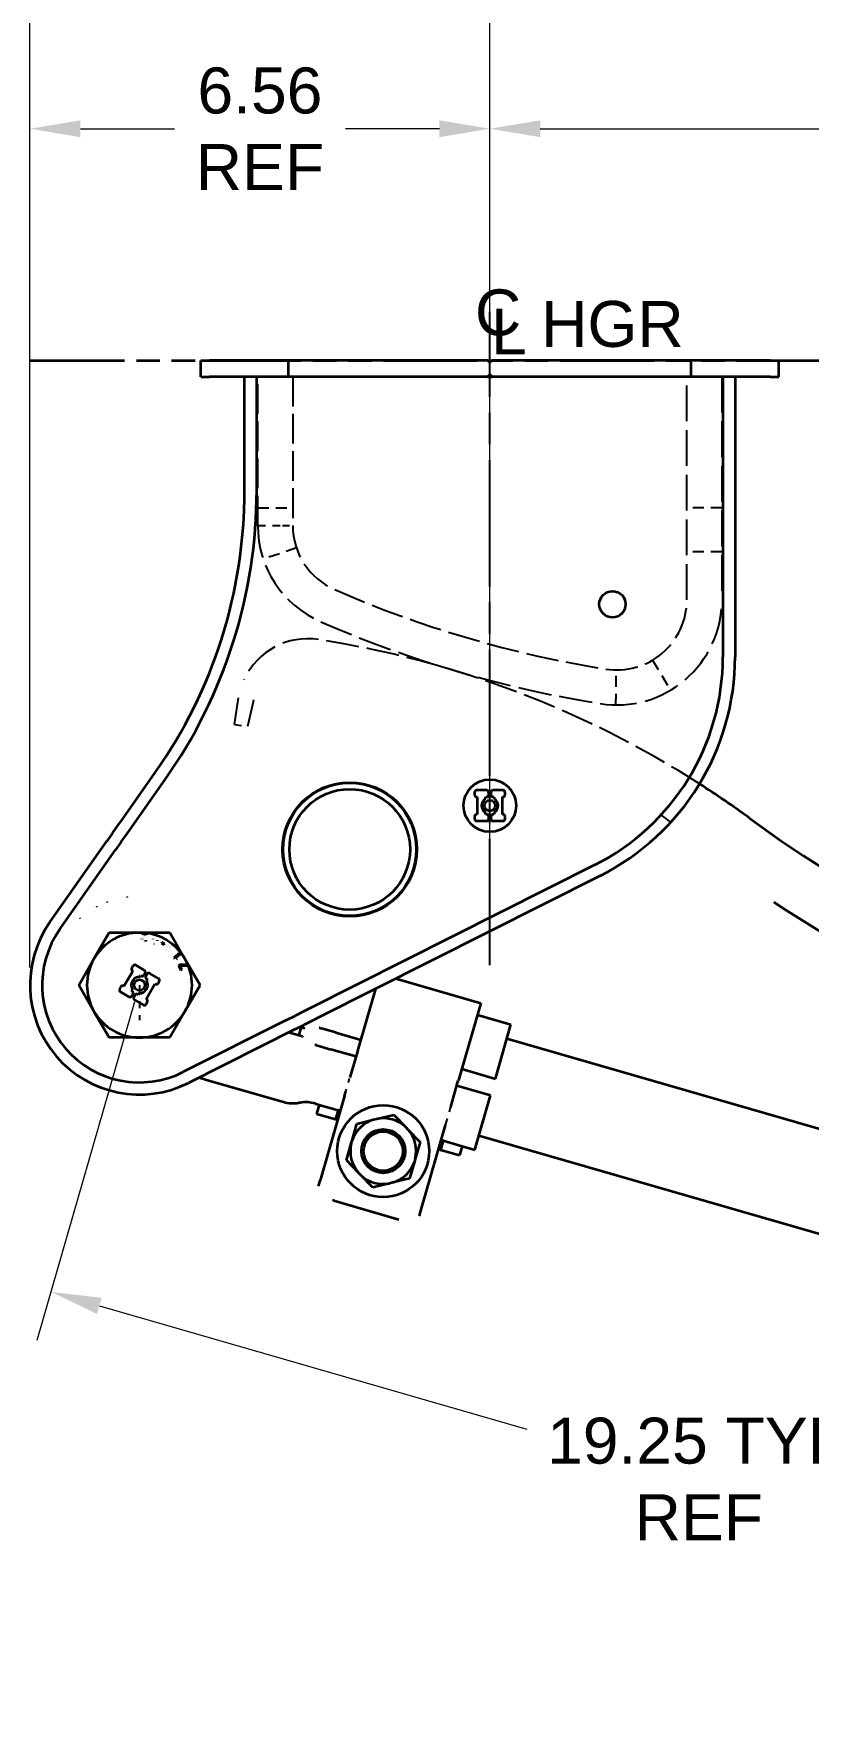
# Model space of a CAD drawing. Header units: inches. Extents: x 0 to 133, y 0 to 86.
# Drawn here: x 18.57 to 29.63, y 48.49 to 72.49 of the extents above; entities that cross this region are included whole.
import ezdxf

# ---------------------------------------------------------------- set-up
doc = ezdxf.new("R2010")
doc.units = ezdxf.units.IN
doc.header["$LTSCALE"] = 4
doc.header["$MEASUREMENT"] = 0
for name, pattern in [('CHAIN', [0.7087, 0.4724, -0.0591, 0.1181, -0.0591]), ('DASHED', [0.2067, 0.1654, -0.0413]), ('DOUBLE_DASH_CHAIN', [1.2403, 0.6614, -0.0827, 0.1654, -0.0827, 0.1654, -0.0827])]:
    doc.linetypes.add(name, pattern=pattern)
for name, color, linetype, lineweight in [('Center Mark(Hutchens)', 7, 'Continuous', 25), ('Centerline(Hutchens)', 7, 'Continuous', 25), ('Dimensions(Hutchens)', 7, 'Continuous', 25), ('Hidden Edges(Hutchens)', 7, 'DASHED', 25), ('Phantom Lines(Hutchens)', 7, 'DOUBLE_DASH_CHAIN', 70), ('Symbols(Hutchens)', 7, 'Continuous', 25), ('Visible Edges(Hutchens)', 7, 'Continuous', 35)]:
    doc.layers.add(name, color=color, linetype=linetype, lineweight=lineweight)
doc.styles.add('Hutchens .164', font='ARIAL.TTF')
doc.dimstyles.new('HUTCHENS STD DIM X.XX', dxfattribs={"dimscale": 4, "dimtxt": 0.164, "dimasz": 0.18, "dimexe": 0.18, "dimexo": 0.0625, "dimgap": 0.09, "dimtad": 0, "dimtih": 1, "dimtoh": 1, "dimrnd": 1e-08, "dimzin": 4, "dimdsep": 46, "dimtxsty": 'Hutchens .164', "dimcen": 0.09, "dimclrd": 211, "dimclre": 211, "dimclrt": 7, "dimadec": 0, "dimazin": 1, "dimtfac": 0.762195, "dimtofl": 0, "dimtmove": 0, "dimatfit": 3, "dimfxl": 0, "dimtolj": 1, "dimtzin": 0, "dimlwd": 9, "dimlwe": 9, "dimarcsym": 0})

# ---------------------------------------------------------------- blocks, each defined once
blk = doc.blocks.new('*D29')
at = {"layer": 'Defpoints', "color": 0, "linetype": 'Continuous'}
for p in [(20.082, 58.906), (38.576, 53.565), (37.311, 49.184)]:
    blk.add_point(p, dxfattribs=at)
at = {"layer": 'Dimensions(Hutchens)', "color": 211, "linetype": 'Continuous', "lineweight": 9}
for p, q in [((20.013, 58.665), (18.617, 53.833)), ((19.509, 54.325), (25.609, 52.563)), ((38.507, 53.325), (37.111, 48.492)), ((36.619, 49.384), (30.519, 51.145))]:
    blk.add_line(p, q, dxfattribs=at)
at = {"layer": 'Dimensions(Hutchens)', "color": 211, "linetype": 'Continuous'}
for points in [[(19.542, 54.44), (19.475, 54.21), (18.817, 54.525)], [(36.653, 49.499), (36.586, 49.268), (37.311, 49.184)]]:
    blk.add_solid(points, dxfattribs=at)
at = {"layer": 'Dimensions(Hutchens)', "color": 7, "linetype": 'Continuous', "lineweight": 9, "insert": (28.064, 51.854), "char_height": 0.656, "attachment_point": 5, "style": 'Hutchens .164'}
blk.add_mtext('\\A1;19.25 TYP\\PREF', dxfattribs=at)
blk = doc.blocks.new('*D35')
at = {"layer": 'Defpoints', "color": 0, "linetype": 'Continuous'}
for p in [(68.582, 73.346), (68.582, 68.786), (25.082, 68.517)]:
    blk.add_point(p, dxfattribs=at)
at = {"layer": 'Dimensions(Hutchens)', "color": 211, "linetype": 'Continuous', "lineweight": 9}
for p, q in [((25.082, 68.767), (25.082, 74.066)), ((68.582, 69.036), (68.582, 74.066)), ((25.802, 73.346), (45.353, 73.346)), ((67.862, 73.346), (48.311, 73.346))]:
    blk.add_line(p, q, dxfattribs=at)
at = {"layer": 'Dimensions(Hutchens)', "color": 211, "linetype": 'Continuous'}
for points in [[(25.802, 73.466), (25.802, 73.226), (25.082, 73.346)], [(67.862, 73.466), (67.862, 73.226), (68.582, 73.346)]]:
    blk.add_solid(points, dxfattribs=at)
at = {"layer": 'Dimensions(Hutchens)', "color": 7, "linetype": 'Continuous', "lineweight": 9, "insert": (46.832, 73.346), "char_height": 0.656, "attachment_point": 5, "style": 'Hutchens .164'}
blk.add_mtext('\\A1;43.50\\PTYP', dxfattribs=at)
blk = doc.blocks.new('*D36')
at = {"layer": 'Defpoints', "color": 0, "linetype": 'Continuous'}
for p in [(43.929, 71.133), (25.082, 68.517), (43.929, 61.04)]:
    blk.add_point(p, dxfattribs=at)
at = {"layer": 'Dimensions(Hutchens)', "color": 211, "linetype": 'Continuous', "lineweight": 9}
for p, q in [((25.082, 68.767), (25.082, 71.853)), ((43.929, 61.29), (43.929, 71.853)), ((25.802, 71.133), (32.862, 71.133)), ((43.209, 71.133), (35.731, 71.133))]:
    blk.add_line(p, q, dxfattribs=at)
at = {"layer": 'Dimensions(Hutchens)', "color": 211, "linetype": 'Continuous'}
for points in [[(25.802, 71.253), (25.802, 71.013), (25.082, 71.133)], [(43.209, 71.253), (43.209, 71.013), (43.929, 71.133)]]:
    blk.add_solid(points, dxfattribs=at)
at = {"layer": 'Dimensions(Hutchens)', "color": 7, "linetype": 'Continuous', "lineweight": 9, "insert": (34.297, 71.133), "char_height": 0.656, "attachment_point": 5, "style": 'Hutchens .164'}
blk.add_mtext('\\A1;19.00\\PREF', dxfattribs=at)
blk = doc.blocks.new('*D37')
at = {"layer": 'Defpoints', "color": 0, "linetype": 'Continuous'}
for p in [(18.519, 71.133), (25.082, 59.189), (18.519, 58.906)]:
    blk.add_point(p, dxfattribs=at)
at = {"layer": 'Dimensions(Hutchens)', "color": 211, "linetype": 'Continuous', "lineweight": 9}
for p, q in [((18.519, 59.156), (18.519, 71.853)), ((25.082, 59.439), (25.082, 71.853)), ((19.239, 71.133), (20.581, 71.133)), ((24.362, 71.133), (23.02, 71.133))]:
    blk.add_line(p, q, dxfattribs=at)
at = {"layer": 'Dimensions(Hutchens)', "color": 211, "linetype": 'Continuous'}
for points in [[(19.239, 71.253), (19.239, 71.013), (18.519, 71.133)], [(24.362, 71.253), (24.362, 71.013), (25.082, 71.133)]]:
    blk.add_solid(points, dxfattribs=at)
at = {"layer": 'Dimensions(Hutchens)', "color": 7, "linetype": 'Continuous', "lineweight": 9, "insert": (21.801, 71.133), "char_height": 0.656, "attachment_point": 5, "style": 'Hutchens .164'}
blk.add_mtext('\\A1;6.56\\PREF', dxfattribs=at)
blk = doc.blocks.new('*D39')
at = {"layer": 'Defpoints', "color": 0, "linetype": 'Continuous'}
for p in [(18.519, 76.553), (118.519, 64.393), (18.519, 58.906)]:
    blk.add_point(p, dxfattribs=at)
at = {"layer": 'Dimensions(Hutchens)', "color": 211, "linetype": 'Continuous', "lineweight": 9}
for p, q in [((18.519, 59.156), (18.519, 77.273)), ((118.519, 64.643), (118.519, 77.273)), ((19.239, 76.553), (62.809, 76.553)), ((117.799, 76.553), (74.229, 76.553))]:
    blk.add_line(p, q, dxfattribs=at)
at = {"layer": 'Dimensions(Hutchens)', "color": 211, "linetype": 'Continuous'}
for points in [[(19.239, 76.673), (19.239, 76.433), (18.519, 76.553)], [(117.799, 76.673), (117.799, 76.433), (118.519, 76.553)]]:
    blk.add_solid(points, dxfattribs=at)
at = {"layer": 'Dimensions(Hutchens)', "color": 7, "linetype": 'Continuous', "lineweight": 9, "insert": (68.519, 76.553), "char_height": 0.656, "attachment_point": 5, "style": 'Hutchens .164'}
blk.add_mtext('\\A1;100.00 REC CLEARANCE', dxfattribs=at)
blk = doc.blocks.new('CL HGR')
at = {"layer": 'Symbols(Hutchens)', "color": 7, "char_height": 0.164, "attachment_point": 5, "style": 'Hutchens .164'}
for s, insert in [('C', (0.0294, -0.0028)), ('L', (0.068, -0.0698)), ('HGR', (0.4373, -0.044))]:
    blk.add_mtext(s, dxfattribs=dict(at, insert=insert))

msp = doc.modelspace()

# ---------------------------------------------------------------- linework, layer by layer
at = {"layer": 'Center Mark(Hutchens)', "linetype": 'CHAIN', "ltscale": 0.069341}
msp.add_line((20.0819, 58.9056), (20.0819, 58.4056), dxfattribs=at)
at = {"layer": 'Centerline(Hutchens)', "linetype": 'CHAIN', "ltscale": 0.954115}
msp.add_line((25.0819, 59.1895), (25.0819, 68.5174), dxfattribs=at)
at = {"layer": 'Hidden Edges(Hutchens)', "ltscale": 0.642537}
for p, q in [((21.7694, 65.4681), (21.7694, 67.5931)), ((22.2694, 67.5931), (22.2694, 65.4681))]:
    msp.add_line(p, q, dxfattribs=at)
at = {"layer": 'Hidden Edges(Hutchens)', "ltscale": 0.771045}
for p, q in [((27.8944, 64.4056), (27.8944, 67.5931)), ((28.3944, 67.5931), (28.3944, 64.4056))]:
    msp.add_line(p, q, dxfattribs=at)
at = {"layer": 'Hidden Edges(Hutchens)', "ltscale": 0.237987}
for p, q in [((21.7694, 65.7181), (22.2694, 65.7181)), ((28.3944, 65.7181), (27.8944, 65.7181)), ((22.3224, 65.1471), (21.8488, 64.9866)), ((28.3944, 65.0931), (27.8944, 65.0931)), ((26.8815, 62.9056), (26.8858, 63.4056)), ((27.4051, 63.5458), (27.6605, 63.1159))]:
    msp.add_line(p, q, dxfattribs=at)
at = {"layer": 'Hidden Edges(Hutchens)', "ltscale": 0.167719}
msp.add_line((21.7694, 65.4681), (22.1219, 65.4681), dxfattribs=at)
at = {"layer": 'Hidden Edges(Hutchens)', "ltscale": 0.070168}
msp.add_line((22.1219, 65.4681), (22.2694, 65.4681), dxfattribs=at)
at = {"layer": 'Hidden Edges(Hutchens)', "ltscale": 0.761943}
msp.add_line((21.437, 62.6282), (21.4957, 63.0076), dxfattribs=at)
at = {"layer": 'Hidden Edges(Hutchens)', "ltscale": 0.758107}
msp.add_line((21.7071, 62.971), (21.6248, 62.5992), dxfattribs=at)
at = {"layer": 'Hidden Edges(Hutchens)', "ltscale": 0.090384}
msp.add_line((21.437, 62.6282), (21.6248, 62.5992), dxfattribs=at)
at = {"layer": 'Hidden Edges(Hutchens)', "ltscale": 0.007043}
for p, q in [((19.4791, 60.0177), (19.4719, 60.0309)), ((19.617, 60.0982), (19.6224, 60.0842)), ((19.9017, 60.1728), (19.9038, 60.158)), ((19.241, 59.8506), (19.231, 59.8618))]:
    msp.add_line(p, q, dxfattribs=at)
at = {"layer": 'Hidden Edges(Hutchens)', "ltscale": 0.125298}
for p, q in [((23.0074, 57.322), (23.0804, 57.5748)), ((24.4485, 56.9058), (24.5216, 57.1586))]:
    msp.add_line(p, q, dxfattribs=at)
at = {"layer": 'Hidden Edges(Hutchens)', "ltscale": 0.005895}
msp.add_line((24.5216, 57.1586), (24.5244, 57.1686), dxfattribs=at)
at = {"layer": 'Hidden Edges(Hutchens)', "ltscale": 1.90448e-05}
for p, q in [((22.9087, 56.9802), (22.909, 56.9801)), ((22.9464, 57.1098), (22.9462, 57.1099))]:
    msp.add_line(p, q, dxfattribs=at)
at = {"layer": 'Hidden Edges(Hutchens)', "ltscale": 0.203564, "flags": 128}
msp.add_lwpolyline([(21.5778, 63.2753), (21.5725, 63.2637)], dxfattribs=at)
at = {"layer": 'Hidden Edges(Hutchens)', "ltscale": 0.003079, "flags": 128}
msp.add_lwpolyline([(21.7082, 62.9748), (21.7081, 62.9746)], dxfattribs=at)
at = {"layer": 'Hidden Edges(Hutchens)', "ltscale": 0.179485, "flags": 128}
msp.add_lwpolyline([(21.7082, 62.9748), (21.7099, 62.981)], dxfattribs=at)
at = {"layer": 'Hidden Edges(Hutchens)', "ltscale": 0.723916, "flags": 128}
msp.add_lwpolyline([(27.6668, 61.2333), (27.5302, 61.3333)], dxfattribs=at)
at = {"layer": 'Hidden Edges(Hutchens)', "ltscale": 0.700508}
for radius in [1.5, 1]:
    msp.add_arc((23.2694, 65.4681), radius, 180, 246.36914, dxfattribs=at)
at = {"layer": 'Hidden Edges(Hutchens)', "ltscale": 0.698453}
msp.add_arc((29.232, 79.0958), 15.875, 246.36914, 260.95878, dxfattribs=at)
at = {"layer": 'Hidden Edges(Hutchens)', "ltscale": 0.784015}
msp.add_arc((26.8944, 64.4056), 1.5, 260.95878, 0, dxfattribs=at)
at = {"layer": 'Hidden Edges(Hutchens)', "ltscale": 0.696902}
msp.add_arc((26.8944, 64.4056), 1, 260.95878, 0, dxfattribs=at)
at = {"layer": 'Hidden Edges(Hutchens)', "ltscale": 0.720451}
msp.add_arc((29.232, 79.0958), 16.375, 246.36914, 260.95878, dxfattribs=at)
at = {"layer": 'Hidden Edges(Hutchens)', "ltscale": 0.7777}
msp.add_arc((22.4833, 62.851), 1, 81.20954, 154.89213, dxfattribs=at)
at = {"layer": 'Hidden Edges(Hutchens)', "ltscale": 0.708568}
msp.add_arc((20.492, 49.974), 14.03, 57.28452, 81.20925, dxfattribs=at)
at = {"layer": 'Phantom Lines(Hutchens)', "lineweight": 35, "ltscale": 0.507841}
msp.add_line((16.0061, 67.8251), (121.8251, 67.8251), dxfattribs=at)
at = {"layer": 'Visible Edges(Hutchens)'}
for p, q in [((20.9569, 67.8251), (21.0819, 67.8251)), ((20.9569, 67.5931), (20.9569, 67.8251)), ((22.2069, 67.8251), (21.0819, 67.8251)), ((22.5819, 67.8251), (22.2069, 67.8251)), ((22.2069, 67.5931), (22.2069, 67.8251)), ((25.0507, 67.8251), (22.5819, 67.8251)), ((25.0819, 67.7938), (25.0507, 67.8251)), ((25.0507, 67.8251), (25.1132, 67.8251)), ((25.1132, 67.8251), (25.0819, 67.7938)), ((27.5819, 67.8251), (25.1132, 67.8251)), ((27.9569, 67.8251), (27.5819, 67.8251)), ((29.0819, 67.8251), (27.9569, 67.8251)), ((27.9569, 67.5931), (27.9569, 67.8251)), ((29.0819, 67.8251), (29.2069, 67.8251)), ((29.2069, 67.5931), (29.2069, 67.8251)), ((20.9569, 67.5931), (21.0819, 67.5931)), ((22.2069, 67.5931), (21.0819, 67.5931)), ((21.5819, 65.9681), (21.5819, 67.5931)), ((21.7549, 65.9681), (21.7549, 67.5931)), ((22.5819, 67.5931), (22.2069, 67.5931)), ((25.0507, 67.5931), (22.5819, 67.5931)), ((25.0507, 67.5931), (25.0819, 67.6243)), ((25.0507, 67.5931), (25.1132, 67.5931)), ((25.0819, 67.6243), (25.1132, 67.5931)), ((27.5819, 67.5931), (25.1132, 67.5931)), ((27.9569, 67.5931), (27.5819, 67.5931)), ((29.0819, 67.5931), (27.9569, 67.5931)), ((28.4089, 67.5931), (28.4089, 63.5931)), ((28.5819, 67.5931), (28.5819, 63.5931)), ((29.0819, 67.5931), (29.2069, 67.5931)), ((19.8185, 61.2461), (20.3064, 61.9393)), ((19.9427, 61.122), (20.4478, 61.8397)), ((25.0351, 61.6868), (24.8944, 61.6868)), ((25.2694, 61.6868), (25.1288, 61.6868)), ((24.8632, 61.6556), (24.8632, 61.6243)), ((24.8944, 61.5931), (24.8991, 61.5931)), ((24.8991, 61.5931), (24.8991, 61.3431)), ((25.0241, 61.5931), (25.0351, 61.5931)), ((25.0241, 61.5866), (25.0241, 61.5931)), ((25.0663, 61.6243), (25.0663, 61.6556)), ((25.0976, 61.6556), (25.0976, 61.6243)), ((25.1288, 61.5931), (25.1398, 61.5931)), ((25.1398, 61.5931), (25.1398, 61.5866)), ((25.2648, 61.3431), (25.2648, 61.5931)), ((25.2648, 61.5931), (25.2694, 61.5931)), ((25.3007, 61.6243), (25.3007, 61.6556)), ((19.7848, 61.1983), (19.8185, 61.2461)), ((24.8632, 61.3118), (24.8632, 61.2806)), ((24.8991, 61.3431), (24.8944, 61.3431)), ((24.8944, 61.2493), (25.0351, 61.2493)), ((25.0241, 61.3431), (25.0241, 61.3496)), ((25.0351, 61.3431), (25.0241, 61.3431)), ((25.0663, 61.2806), (25.0663, 61.3118)), ((25.0976, 61.3118), (25.0976, 61.2806)), ((25.1398, 61.3431), (25.1288, 61.3431)), ((25.1288, 61.2493), (25.2694, 61.2493)), ((25.1398, 61.3496), (25.1398, 61.3431)), ((25.2694, 61.3431), (25.2648, 61.3431)), ((25.3007, 61.2806), (25.3007, 61.3118)), ((18.8042, 59.8049), (19.6177, 60.9608)), ((19.698, 61.0749), (19.6177, 60.9608)), ((19.698, 61.0749), (19.7848, 61.1983)), ((19.8222, 60.9508), (19.909, 61.0741)), ((19.909, 61.0741), (19.9427, 61.122)), ((18.9456, 59.7053), (19.7419, 60.8366)), ((19.8222, 60.9508), (19.7419, 60.8366)), ((26.5784, 60.6216), (22.498, 58.5666)), ((26.6563, 60.4671), (22.6268, 58.4378)), ((19.4324, 59.2806), (19.6489, 59.6556)), ((19.6489, 59.6556), (20.0819, 59.6556)), ((20.0819, 59.6556), (20.515, 59.6556)), ((20.12, 59.6537), (20.1176, 59.64)), ((20.1176, 59.64), (20.1756, 59.6297)), ((20.1928, 59.6408), (20.12, 59.6537)), ((20.1703, 59.5277), (20.1733, 59.5445)), ((20.1733, 59.5445), (20.1724, 59.5447)), ((20.1899, 59.6241), (20.1928, 59.6408)), ((20.4016, 59.5188), (20.3943, 59.5062)), ((20.4409, 59.4961), (20.4016, 59.5188)), ((20.515, 59.6556), (20.7315, 59.2806)), ((19.2159, 58.9056), (19.4324, 59.2806)), ((20.3943, 59.5062), (20.4336, 59.4835)), ((20.4336, 59.4835), (20.4409, 59.4961)), ((20.5519, 59.466), (20.5525, 59.4655)), ((20.5525, 59.4655), (20.5614, 59.4782)), ((20.6556, 59.3641), (20.5728, 59.2946)), ((20.5728, 59.2946), (20.5808, 59.2851)), ((20.6039, 59.3006), (20.6656, 59.3523)), ((20.6179, 59.2839), (20.6039, 59.3006)), ((20.6095, 59.2768), (20.6179, 59.2839)), ((20.6513, 59.3883), (20.6419, 59.3804)), ((20.6419, 59.3804), (20.6556, 59.3641)), ((20.6889, 59.3434), (20.6513, 59.3883)), ((20.6656, 59.3523), (20.6796, 59.3356)), ((20.6796, 59.3356), (20.6889, 59.3434)), ((20.7315, 59.2806), (20.948, 58.9056)), ((19.9865, 59.1059), (19.8608, 58.8881)), ((19.9862, 59.1773), (19.971, 59.1509)), ((19.9824, 59.1082), (19.9865, 59.1059)), ((20.1507, 59.1185), (20.0289, 59.1888)), ((20.0828, 59.0226), (20.0948, 59.0434)), ((20.0948, 59.0434), (20.1042, 59.0379)), ((20.1469, 59.0494), (20.1622, 59.0758)), ((20.1892, 59.0601), (20.174, 59.0337)), ((20.3537, 59.0013), (20.2319, 59.0716)), ((20.652, 59.1956), (20.6364, 59.1866)), ((20.6364, 59.1866), (20.6744, 59.1207)), ((20.7663, 59.2016), (20.652, 59.1956)), ((20.6557, 59.1814), (20.7748, 59.1868)), ((20.6867, 59.1277), (20.6557, 59.1814)), ((20.6744, 59.1207), (20.6867, 59.1277)), ((20.7748, 59.1868), (20.7663, 59.2016)), ((19.4324, 58.5306), (19.2159, 58.9056)), ((19.814, 58.879), (19.7987, 58.8526)), ((19.8102, 58.8099), (19.932, 58.7396)), ((19.8608, 58.8881), (19.8567, 58.8904)), ((19.9691, 58.8256), (19.981, 58.8463)), ((19.9785, 58.8201), (19.9691, 58.8256)), ((20.1773, 58.7053), (20.3031, 58.9231)), ((20.1948, 58.9856), (20.1828, 58.9648)), ((20.1854, 58.991), (20.1948, 58.9856)), ((20.3031, 58.9231), (20.3072, 58.9207)), ((20.3499, 58.9322), (20.3651, 58.9586)), ((20.948, 58.9056), (20.7315, 58.5306)), ((23.4493, 58.852), (23.1931, 57.9649)), ((23.7392, 58.998), (24.9516, 58.6479)), ((19.9747, 58.751), (19.9899, 58.7774)), ((20.017, 58.7618), (20.0017, 58.7354)), ((20.0132, 58.6927), (20.1349, 58.6224)), ((20.0691, 58.7678), (20.0597, 58.7732)), ((20.0811, 58.7886), (20.0691, 58.7678)), ((20.1814, 58.7029), (20.1773, 58.7053)), ((20.1776, 58.6338), (20.1929, 58.6602)), ((22.498, 58.5666), (22.4438, 58.5393)), ((24.9516, 58.6479), (24.6342, 57.5487)), ((19.6489, 58.1556), (19.4324, 58.5306)), ((20.7315, 58.5306), (20.515, 58.1556)), ((22.1747, 58.4038), (20.7069, 57.6646)), ((22.1747, 58.4038), (22.3041, 58.4689)), ((22.3035, 58.275), (22.4329, 58.3401)), ((22.4438, 58.5393), (22.3041, 58.4689)), ((22.5726, 58.4105), (22.4329, 58.3401)), ((22.6268, 58.4378), (22.5726, 58.4105)), ((24.9036, 58.4817), (25.384, 58.343)), ((25.1605, 57.5691), (25.384, 58.343)), ((20.0819, 58.1556), (19.6489, 58.1556)), ((20.515, 58.1556), (20.0819, 58.1556)), ((22.3035, 58.275), (20.7848, 57.5101)), ((22.4064, 58.1693), (22.2076, 58.2267)), ((22.2334, 58.2192), (22.2403, 58.2431)), ((22.3881, 58.3046), (22.3535, 58.1846)), ((22.3718, 58.3094), (22.4411, 58.2894)), ((22.6615, 58.2908), (22.6532, 58.2932)), ((22.6615, 58.2908), (22.6795, 58.2856)), ((22.8826, 58.2269), (22.6795, 58.2856)), ((22.8826, 58.2269), (23.239, 58.124)), ((25.3256, 58.1407), (33.7321, 55.7131)), ((22.5838, 58.053), (22.5921, 58.0506)), ((22.6102, 58.0454), (22.5921, 58.0506)), ((22.6102, 58.0454), (22.8132, 57.9867)), ((23.1697, 57.8838), (22.8132, 57.9867)), ((23.191, 57.9576), (23.0833, 57.5847)), ((23.1931, 57.9649), (23.191, 57.9576)), ((24.6801, 57.7078), (25.1605, 57.5691)), ((20.9328, 57.5846), (21.0866, 57.5402)), ((21.0866, 57.5402), (22.1371, 57.2369)), ((24.5244, 57.1686), (24.6321, 57.5415)), ((25.0912, 57.3289), (24.6108, 57.4676)), ((24.6342, 57.5487), (24.6321, 57.5415)), ((22.3737, 57.2265), (22.3532, 57.2233)), ((22.5898, 57.2128), (22.6462, 57.1965)), ((22.6462, 57.1965), (22.6087, 57.0668)), ((22.6462, 57.1965), (22.9164, 57.1185)), ((23.0074, 57.322), (22.6591, 56.1157)), ((24.8677, 56.555), (25.0912, 57.3289)), ((22.6087, 57.0668), (22.879, 56.9888)), ((22.9164, 57.1185), (22.879, 56.9888)), ((22.879, 56.9888), (22.9087, 56.9802)), ((22.9462, 57.1099), (22.9164, 57.1185)), ((23.1162, 56.6858), (23.1853, 56.9251)), ((23.1853, 56.9251), (23.4271, 56.9849)), ((23.4271, 56.9849), (23.4692, 56.9953)), ((23.4692, 56.9953), (23.711, 57.0551)), ((23.711, 57.0551), (23.8837, 56.8756)), ((24.1002, 55.6995), (24.4485, 56.9058)), ((23.0351, 56.4048), (23.1042, 56.6441)), ((23.1042, 56.6441), (23.1162, 56.6858)), ((23.8837, 56.8756), (23.9138, 56.8444)), ((23.9138, 56.8444), (24.0865, 56.6649)), ((24.0865, 56.6649), (24.0174, 56.4255)), ((24.4176, 56.685), (24.3801, 56.5553)), ((24.3873, 56.6938), (24.3875, 56.6937)), ((24.4176, 56.685), (24.3875, 56.6937)), ((24.4176, 56.685), (24.6878, 56.607)), ((24.9261, 56.7573), (33.3326, 54.3296)), ((23.2078, 56.2253), (23.0351, 56.4048)), ((24.0174, 56.4255), (24.0053, 56.3839)), ((24.3498, 56.5641), (24.3501, 56.564)), ((24.3501, 56.564), (24.3801, 56.5553)), ((24.3801, 56.5553), (24.6503, 56.4773)), ((24.6878, 56.607), (24.6503, 56.4773)), ((24.6878, 56.607), (24.8677, 56.555)), ((23.2378, 56.1941), (23.2078, 56.2253)), ((23.4105, 56.0145), (23.2378, 56.1941)), ((24.0053, 56.3839), (23.9362, 56.1446)), ((22.6352, 56.0328), (22.6591, 56.1157)), ((23.6523, 56.0744), (23.4105, 56.0145)), ((23.6944, 56.0848), (23.6523, 56.0744)), ((23.9362, 56.1446), (23.6944, 56.0848)), ((22.8537, 55.8283), (23.7823, 55.5601)), ((24.0763, 55.6167), (24.1002, 55.6995))]:
    msp.add_line(p, q, dxfattribs=at)
at = {"layer": 'Visible Edges(Hutchens)', "flags": 128}
for points in [[(29.1498, 60.0784), (29.1375, 60.0879)], [(20.1093, 59.5646), (20.109, 59.5625)], [(20.1196, 59.5872), (20.1191, 59.5866)], [(20.1255, 59.5626), (20.1261, 59.5648)], [(20.1288, 59.5468), (20.1285, 59.5472)], [(20.139, 59.6046), (20.1382, 59.6041)], [(20.1388, 59.5259), (20.1398, 59.5258)], [(20.1424, 59.5394), (20.1418, 59.5395)], [(20.1563, 59.6007), (20.1576, 59.6016)], [(20.1598, 59.5402), (20.1592, 59.5401)], [(20.1724, 59.5447), (20.1721, 59.5446)], [(20.1756, 59.6297), (20.1745, 59.629)], [(20.2719, 59.566), (20.2707, 59.5627)], [(20.2788, 59.5244), (20.2788, 59.5253)], [(20.2872, 59.5604), (20.2877, 59.5617)], [(20.3038, 59.5933), (20.3043, 59.5939)], [(20.3247, 59.5991), (20.3256, 59.5987)], [(20.3293, 59.6116), (20.3265, 59.6124)], [(20.3287, 59.5454), (20.3282, 59.5441)], [(20.3372, 59.5808), (20.3371, 59.5788)], [(20.344, 59.5398), (20.3451, 59.5431)], [(20.2865, 59.4942), (20.2893, 59.4934)], [(20.2911, 59.5067), (20.2902, 59.5071)], [(20.3122, 59.5125), (20.3116, 59.5119)], [(20.4524, 59.4174), (20.4526, 59.4164)], [(20.4672, 59.4612), (20.4661, 59.4595)], [(20.4672, 59.4182), (20.4671, 59.4199)], [(20.4681, 59.3932), (20.4688, 59.3927)], [(20.4757, 59.4039), (20.4752, 59.4043)], [(20.4785, 59.449), (20.4787, 59.4493)], [(20.4831, 59.455), (20.4838, 59.455)], [(20.4898, 59.4645), (20.4914, 59.4663)], [(20.4965, 59.3871), (20.4975, 59.3873)], [(20.507, 59.4949), (20.5042, 59.4938)], [(20.5045, 59.4481), (20.5049, 59.4478)], [(20.5093, 59.4141), (20.5083, 59.4128)], [(20.5151, 59.457), (20.5143, 59.4575)], [(20.5146, 59.4359), (20.5147, 59.4352)], [(20.523, 59.4053), (20.5238, 59.4064)], [(20.5299, 59.4379), (20.5296, 59.4387)], [(20.5414, 59.4772), (20.5419, 59.4769)], [(20.5512, 59.4874), (20.5497, 59.4883)], [(20.5614, 59.4782), (20.5611, 59.4785)], [(20.5808, 59.2851), (20.5818, 59.2857)], [(22.4064, 58.1693), (22.4124, 58.1622)], [(22.6532, 58.2932), (22.645, 58.2954)], [(23.0074, 57.322), (23.0263, 57.3876)], [(24.5244, 57.1686), (24.5221, 57.1606)], [(22.8537, 55.8283), (22.837, 55.8333)], [(24.0763, 55.6167), (24.0728, 55.6069)]]:
    msp.add_lwpolyline(points, dxfattribs=at)
at = {"layer": 'Visible Edges(Hutchens)'}
for centre, radius in [((26.8319, 64.3431), 0.1875), ((23.0819, 60.8431), 0.9575), ((23.0819, 60.8431), 0.95), ((23.0819, 60.8431), 0.861), ((25.0819, 61.4681), 0.375), ((25.0819, 61.4681), 0.0781), ((20.0819, 58.9056), 0.0781), ((23.5608, 56.5348), 0.6562), ((23.5608, 56.5348), 0.3126), ((23.5608, 56.5348), 0.3125), ((23.5608, 56.5348), 0.28)]:
    msp.add_circle(centre, radius, dxfattribs=at)
for centre, radius, start, end in [((14.5819, 65.9681), 7, 324.86268, 0), ((14.5819, 65.9681), 7.173, 324.86268, 0), ((25.0819, 63.5931), 3.327, 296.73123, 0), ((25.0819, 63.5931), 3.5, 296.73123, 0), ((24.8944, 61.6556), 0.0313, 90, 180), ((25.0351, 61.6556), 0.0313, 0, 90), ((25.1288, 61.6556), 0.0313, 90, 180), ((25.2694, 61.6556), 0.0313, 0, 90), ((20.492, 49.974), 14.03, 53.75274, 57.28452), ((24.8944, 61.6243), 0.0313, 180, 270), ((25.0819, 61.4681), 0.117, 126.92427, 233.07573), ((24.9929, 61.5866), 0.0313, 306.92427, 0), ((25.0351, 61.6243), 0.0313, 270, 0), ((25.1288, 61.6243), 0.0313, 180, 270), ((25.171, 61.5866), 0.0313, 180, 233.07573), ((25.0819, 61.4681), 0.117, 306.92427, 53.07573), ((25.2694, 61.6243), 0.0312, 270, 0), ((24.8944, 61.3118), 0.0312, 90, 180), ((24.8944, 61.2806), 0.0313, 180, 270), ((24.9929, 61.3496), 0.0313, 0, 53.07573), ((25.0351, 61.3118), 0.0313, 0, 90), ((25.0351, 61.2806), 0.0313, 270, 0), ((25.1288, 61.3118), 0.0312, 90, 180), ((25.1288, 61.2806), 0.0313, 180, 270), ((25.171, 61.3496), 0.0313, 126.92427, 180), ((25.2694, 61.3118), 0.0313, 0, 90), ((25.2694, 61.2806), 0.0313, 270, 0), ((39.8825, 76.422), 18.7646, 233.75273, 270.17237), ((39.8824, 76.422), 19.5526, 236.70756, 270.17237), ((20.0819, 58.9056), 1.5625, 144.86268, 296.73123), ((20.0819, 58.9056), 1.3895, 144.86268, 296.73123), ((20.0819, 58.9056), 0.75, 90, 150), ((20.0819, 58.9056), 0.75, 30, 90), ((20.0819, 58.9056), 0.75, 150, 210), ((20.0819, 58.9056), 0.75, 330, 30), ((19.9981, 59.1353), 0.0312, 150, 240), ((20.0133, 59.1617), 0.0312, 60, 150), ((20.1198, 59.065), 0.0312, 240, 330), ((20.1351, 59.0914), 0.0312, 330, 60), ((20.2163, 59.0445), 0.0313, 60, 150), ((19.8258, 58.8369), 0.0313, 150, 240), ((19.8411, 58.8634), 0.0313, 60, 150), ((20.0819, 58.9056), 0.117, 89.5768, 210.4232), ((19.9628, 58.7931), 0.0312, 330, 60), ((20.0819, 58.9056), 0.117, 269.5768, 30.4232), ((20.201, 59.0181), 0.0312, 150, 240), ((20.3228, 58.9478), 0.0312, 240, 330), ((20.3381, 58.9742), 0.0312, 330, 60), ((19.9476, 58.7666), 0.0313, 240, 330), ((20.0288, 58.7198), 0.0313, 150, 240), ((20.044, 58.7462), 0.0312, 60, 150), ((20.1506, 58.6494), 0.0313, 240, 330), ((20.1658, 58.6759), 0.0312, 330, 60), ((20.0819, 58.9056), 0.75, 210, 270), ((20.0819, 58.9056), 0.75, 270, 330), ((22.2759, 57.7172), 0.5, 253.89234, 278.90006), ((22.451, 56.7325), 0.5, 73.89234, 98.90006), ((23.5608, 56.5348), 0.4695, 106.53684, 161.24784), ((23.5608, 56.5348), 0.4695, 46.53684, 101.24784), ((23.5608, 56.5348), 0.4695, 166.53684, 221.24784), ((23.5608, 56.5348), 0.4695, 346.53684, 41.24784), ((23.5608, 56.5348), 0.4695, 226.53684, 281.24784), ((23.5608, 56.5348), 0.4695, 286.53684, 341.24784)]:
    msp.add_arc(centre, radius, start, end, dxfattribs=at)

# ---------------------------------------------------------------- block references
at = {"xscale": 4, "yscale": 4, "zscale": 4}
msp.add_blockref('CL HGR', (25.0819, 68.5174), dxfattribs=at)

# ---------------------------------------------------------------- dimensions: what is measured, and where the dimension line sits
at = {"layer": 'Dimensions(Hutchens)', "color": 211, "linetype": 'Continuous', "lineweight": 9}
for base, p1, p2, text, override, picture, middle in [((18.5194, 76.5533), (118.5194, 64.3933), (18.5194, 58.9056), '<> REC CLEARANCE', {"dimtih": 0, "dimtoh": 0, "dimdec": 2, "dimtp": 0, "dimtm": 0, "dimtdec": 2, "dimatfit": 2}, '*D39', (68.5194, 76.5533)), ((68.5819, 73.3458), (25.0819, 68.5174), (68.5819, 68.7858), '<>\\PTYP', {"dimtih": 0, "dimtoh": 0, "dimdec": 2, "dimtp": 0, "dimtm": 0, "dimtdec": 2, "dimatfit": 2}, '*D35', (46.8319, 73.3458)), ((43.9288, 71.1331), (25.0819, 68.5174), (43.9288, 61.0402), '<>\\PREF', {"dimtih": 0, "dimtoh": 0, "dimdec": 2, "dimlfac": 1.008128, "dimtp": 0, "dimtm": 0, "dimtdec": 2, "dimatfit": 2}, '*D36', (34.2966, 71.1331))]:
    dim = msp.add_linear_dim(base=base, p1=p1, p2=p2, text=text, dimstyle='HUTCHENS STD DIM X.XX', override=override, dxfattribs=at)
    dim.commit()
    dim.dimension.update_dxf_attribs({"geometry": picture, "text_midpoint": middle, "dimtype": 160})
for base, p1, p2, angle, text, override, picture, middle in [((18.5194, 71.1331), (25.0819, 59.1895), (18.5194, 58.9056), 180, '<>\\PREF', {"dimtih": 0, "dimtoh": 0, "dimdec": 2, "dimtp": 0, "dimtm": 0, "dimtdec": 2, "dimatfit": 2}, '*D37', (21.8007, 71.1331)), ((37.3111, 49.1838), (20.0819, 58.9056), (38.5762, 53.5648), 163.89234, '<> TYP\\PREF', {"dimdec": 2, "dimtp": 0, "dimtm": 0, "dimtdec": 2, "dimatfit": 2}, '*D29', (28.0639, 51.8542))]:
    dim = msp.add_linear_dim(base=base, p1=p1, p2=p2, angle=angle, text=text, dimstyle='HUTCHENS STD DIM X.XX', override=override, dxfattribs=at)
    dim.commit()
    dim.dimension.update_dxf_attribs({"geometry": picture, "text_midpoint": middle, "dimtype": 160})

doc.saveas('drawing.dxf')
